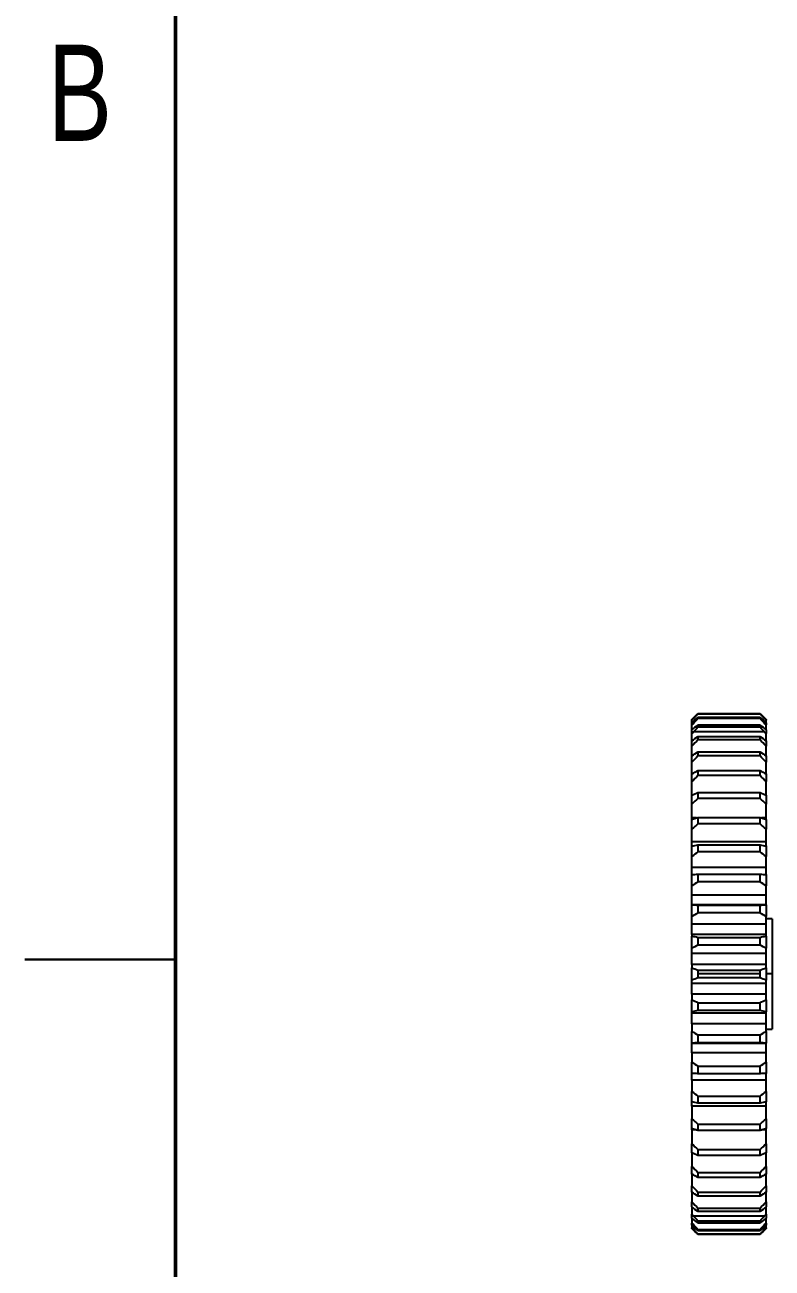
# Model space of a CAD drawing. Header units: inches. Extents: x 0 to 10.9, y 0 to 8.4.
# Drawn here: x 0.125 to 1.987, y 3.48 to 6.579 of the extents above; entities that cross this region are included whole.
import ezdxf

# ---------------------------------------------------------------- set-up
doc = ezdxf.new("R2010")
doc.units = ezdxf.units.IN
doc.header["$MEASUREMENT"] = 0
doc.styles.add('SLDTEXTSTYLE0', font='TXT', dxfattribs={"width": 0.75})

msp = doc.modelspace()

# ---------------------------------------------------------------- linework, layer by layer
at = {"color": 7, "linetype": 'Continuous', "lineweight": 50}
msp.add_line((0.5, 0.5), (0.5, 8), dxfattribs=at)
at = {"color": 7, "linetype": 'Continuous', "lineweight": 25}
for p, q in [((1.7871, 4.8462), (1.7871, 4.8481)), ((1.7871, 4.84), (1.7871, 4.8462)), ((1.7871, 4.8343), (1.7871, 4.84)), ((1.8021, 4.8628), (1.8021, 4.8616)), ((1.8021, 4.8628), (1.9571, 4.8628)), ((1.9571, 4.8616), (1.8021, 4.8616)), ((1.8021, 4.8539), (1.8021, 4.8501)), ((1.8021, 4.8539), (1.9571, 4.8539)), ((1.9571, 4.8501), (1.8021, 4.8501)), ((1.8021, 4.8348), (1.8021, 4.8286)), ((1.8021, 4.8348), (1.9571, 4.8348)), ((1.9571, 4.8616), (1.9571, 4.8628)), ((1.9571, 4.8501), (1.9571, 4.8539)), ((1.9571, 4.8286), (1.9571, 4.8348)), ((1.9721, 4.8481), (1.9721, 4.8462)), ((1.9721, 4.84), (1.9721, 4.8462)), ((1.9721, 4.84), (1.9721, 4.8343)), ((1.7871, 4.822), (1.7871, 4.8343)), ((1.7871, 4.8127), (1.7871, 4.822)), ((1.7871, 4.7943), (1.7871, 4.8127)), ((1.9677, 4.8174), (1.7916, 4.8174)), ((1.9571, 4.8286), (1.8021, 4.8286)), ((1.8021, 4.8059), (1.8021, 4.7974)), ((1.8021, 4.8059), (1.9571, 4.8059)), ((1.9571, 4.7974), (1.9571, 4.8059)), ((1.9721, 4.822), (1.9721, 4.8343)), ((1.9721, 4.822), (1.9721, 4.8127)), ((1.9721, 4.7943), (1.9721, 4.8127)), ((1.7871, 4.7816), (1.7871, 4.7944)), ((1.7871, 4.7575), (1.7871, 4.7816)), ((1.9571, 4.7974), (1.8021, 4.7974)), ((1.9721, 4.7944), (1.9721, 4.7816)), ((1.9721, 4.7575), (1.9721, 4.7816)), ((1.7871, 4.7415), (1.7871, 4.7576)), ((1.7871, 4.7121), (1.7871, 4.7415)), ((1.8021, 4.7676), (1.8021, 4.757)), ((1.8021, 4.7676), (1.9571, 4.7676)), ((1.9571, 4.757), (1.8021, 4.757)), ((1.9571, 4.757), (1.9571, 4.7676)), ((1.9721, 4.7576), (1.9721, 4.7415)), ((1.9721, 4.7121), (1.9721, 4.7415)), ((1.7871, 4.6931), (1.7871, 4.7123)), ((1.8021, 4.7207), (1.8021, 4.708)), ((1.8021, 4.7207), (1.9571, 4.7207)), ((1.9571, 4.708), (1.9571, 4.7207)), ((1.9721, 4.7123), (1.9721, 4.6931)), ((1.7871, 4.659), (1.7871, 4.6931)), ((1.9571, 4.708), (1.8021, 4.708)), ((1.9721, 4.659), (1.9721, 4.6931)), ((1.7871, 4.6372), (1.7871, 4.6591)), ((1.8021, 4.6657), (1.8021, 4.6513)), ((1.8021, 4.6657), (1.9571, 4.6657)), ((1.9571, 4.6513), (1.8021, 4.6513)), ((1.9571, 4.6513), (1.9571, 4.6657)), ((1.9721, 4.6591), (1.9721, 4.6372)), ((1.7871, 4.6025), (1.7871, 4.6372)), ((1.9721, 4.6025), (1.9721, 4.6372)), ((1.7983, 4.6025), (1.7871, 4.6025)), ((1.7871, 4.5989), (1.7871, 4.6025)), ((1.7871, 4.5745), (1.7871, 4.5989)), ((1.8021, 4.6036), (1.8021, 4.5876)), ((1.8021, 4.6036), (1.9571, 4.6036)), ((1.9571, 4.5876), (1.8021, 4.5876)), ((1.9571, 4.5876), (1.9571, 4.6036)), ((1.9721, 4.6025), (1.961, 4.6025)), ((1.9721, 4.5989), (1.9721, 4.6025)), ((1.9721, 4.5989), (1.9721, 4.5745)), ((1.7871, 4.5431), (1.7871, 4.5745)), ((1.9721, 4.5431), (1.9721, 4.5745)), ((1.9721, 4.5431), (1.7871, 4.5431)), ((1.7871, 4.5327), (1.7871, 4.5431)), ((1.7871, 4.5062), (1.7871, 4.5326)), ((1.8021, 4.5354), (1.8021, 4.518)), ((1.8021, 4.5354), (1.9571, 4.5354)), ((1.9571, 4.518), (1.9571, 4.5354)), ((1.9721, 4.5327), (1.9721, 4.5431)), ((1.9721, 4.5326), (1.9721, 4.5062)), ((1.7871, 4.4786), (1.7871, 4.5062)), ((1.9571, 4.518), (1.8021, 4.518)), ((1.9721, 4.4786), (1.9721, 4.5062)), ((1.9721, 4.4786), (1.7871, 4.4786)), ((1.7871, 4.4613), (1.7871, 4.4786)), ((1.9721, 4.4613), (1.9721, 4.4786)), ((1.7871, 4.4333), (1.7871, 4.4613)), ((1.7871, 4.4099), (1.7871, 4.4333)), ((1.8021, 4.4621), (1.8021, 4.4436)), ((1.8021, 4.4621), (1.9571, 4.4621)), ((1.9571, 4.4436), (1.8021, 4.4436)), ((1.9571, 4.4436), (1.9571, 4.4621)), ((1.9721, 4.4613), (1.9721, 4.4333)), ((1.9721, 4.4099), (1.9721, 4.4333)), ((1.9721, 4.4099), (1.7871, 4.4099)), ((1.7871, 4.3863), (1.7871, 4.4099)), ((1.9721, 4.3863), (1.9721, 4.4099)), ((1.9721, 4.3863), (1.7871, 4.3863)), ((1.7871, 4.3863), (1.7871, 4.386)), ((1.7871, 4.3569), (1.7871, 4.386)), ((1.8021, 4.3848), (1.8021, 4.3656)), ((1.8021, 4.3848), (1.9571, 4.3848)), ((1.9571, 4.3656), (1.9571, 4.3848)), ((1.9721, 4.386), (1.9721, 4.3863)), ((1.9721, 4.386), (1.9721, 4.3569)), ((1.7871, 4.3381), (1.7871, 4.3569)), ((1.9571, 4.3656), (1.8021, 4.3656)), ((1.9721, 4.3381), (1.9721, 4.3569)), ((1.9871, 4.3511), (1.9721, 4.3511)), ((1.9871, 4.3511), (1.9871, 4.2136)), ((1.9721, 4.3381), (1.7871, 4.3381)), ((1.7871, 4.3117), (1.7871, 4.3381)), ((1.7871, 4.3117), (1.7871, 4.3081)), ((1.9721, 4.3117), (1.7871, 4.3117)), ((1.7871, 4.2782), (1.7871, 4.3081)), ((1.9721, 4.3117), (1.9721, 4.3381)), ((1.9721, 4.3081), (1.9721, 4.3117)), ((1.9721, 4.3081), (1.9721, 4.2782)), ((1.7871, 4.2643), (1.7871, 4.2782)), ((1.8021, 4.3049), (1.8021, 4.2852)), ((1.8021, 4.3049), (1.9571, 4.3049)), ((1.9571, 4.2852), (1.8021, 4.2852)), ((1.9571, 4.2852), (1.9571, 4.3049)), ((1.9721, 4.2643), (1.9721, 4.2782)), ((0.125, 4.25), (0.5, 4.25)), ((0.5, 4.25), (0.125, 4.25)), ((1.9721, 4.2643), (1.7871, 4.2643)), ((1.7871, 4.2375), (1.7871, 4.2643)), ((1.9721, 4.2375), (1.9721, 4.2643)), ((1.7871, 4.2375), (1.7871, 4.2286)), ((1.9721, 4.2375), (1.7871, 4.2375)), ((1.7871, 4.1985), (1.7871, 4.2286)), ((1.8021, 4.2235), (1.8021, 4.2136)), ((1.8021, 4.2235), (1.9571, 4.2235)), ((1.9571, 4.2136), (1.9571, 4.2235)), ((1.9721, 4.2286), (1.9721, 4.2375)), ((1.9721, 4.2286), (1.9721, 4.1985)), ((1.7871, 4.1897), (1.7871, 4.1985)), ((1.9721, 4.1897), (1.7871, 4.1897)), ((1.7871, 4.1629), (1.7871, 4.1897)), ((1.8021, 4.2136), (1.8021, 4.2037)), ((1.9571, 4.2136), (1.8021, 4.2136)), ((1.9571, 4.2037), (1.8021, 4.2037)), ((1.9571, 4.2037), (1.9571, 4.2136)), ((1.9871, 4.2136), (1.9721, 4.2136)), ((1.9721, 4.1897), (1.9721, 4.1985)), ((1.9721, 4.1629), (1.9721, 4.1897)), ((1.9871, 4.2136), (1.9871, 4.0761)), ((1.7871, 4.1629), (1.7871, 4.1489)), ((1.9721, 4.1629), (1.7871, 4.1629)), ((1.9721, 4.1489), (1.9721, 4.1629)), ((1.7871, 4.1191), (1.7871, 4.1489)), ((1.8021, 4.142), (1.9571, 4.142)), ((1.8021, 4.142), (1.8021, 4.1223)), ((1.9571, 4.1223), (1.8021, 4.1223)), ((1.9571, 4.1223), (1.9571, 4.142)), ((1.9721, 4.1489), (1.9721, 4.1191)), ((1.7871, 4.1155), (1.7871, 4.1191)), ((1.9721, 4.1155), (1.7871, 4.1155)), ((1.7871, 4.0891), (1.7871, 4.1155)), ((1.9721, 4.1155), (1.9721, 4.1191)), ((1.9721, 4.0891), (1.9721, 4.1155)), ((1.9721, 4.0891), (1.7871, 4.0891)), ((1.7871, 4.0891), (1.7871, 4.0703)), ((1.7871, 4.0411), (1.7871, 4.0703)), ((1.8021, 4.0616), (1.8021, 4.0423)), ((1.8021, 4.0616), (1.9571, 4.0616)), ((1.9571, 4.0423), (1.9571, 4.0616)), ((1.9721, 4.0703), (1.9721, 4.0891)), ((1.9721, 4.0761), (1.9871, 4.0761)), ((1.9721, 4.0703), (1.9721, 4.0411)), ((1.7871, 4.0409), (1.7871, 4.0411)), ((1.7871, 4.0409), (1.9721, 4.0409)), ((1.7871, 4.0173), (1.7871, 4.0409)), ((1.9571, 4.0423), (1.8021, 4.0423)), ((1.9721, 4.0409), (1.9721, 4.0411)), ((1.9721, 4.0173), (1.9721, 4.0409)), ((1.9721, 4.0173), (1.7871, 4.0173)), ((1.7871, 4.0173), (1.7871, 3.9939)), ((1.9721, 3.9939), (1.9721, 4.0173)), ((1.7871, 3.9659), (1.7871, 3.9939)), ((1.8021, 3.9835), (1.8021, 3.9651)), ((1.8021, 3.9835), (1.9571, 3.9835)), ((1.9571, 3.9651), (1.9571, 3.9835)), ((1.9721, 3.9939), (1.9721, 3.9659)), ((1.7871, 3.9486), (1.7871, 3.9658)), ((1.9721, 3.9486), (1.7871, 3.9486)), ((1.7871, 3.9486), (1.7871, 3.9209)), ((1.9571, 3.9651), (1.8021, 3.9651)), ((1.9721, 3.9486), (1.9721, 3.9658)), ((1.9721, 3.9209), (1.9721, 3.9486)), ((1.7871, 3.8946), (1.7871, 3.9209)), ((1.8021, 3.9092), (1.8021, 3.8918)), ((1.8021, 3.9092), (1.9571, 3.9092)), ((1.9571, 3.8918), (1.9571, 3.9092)), ((1.9721, 3.9209), (1.9721, 3.8946)), ((1.7871, 3.884), (1.7871, 3.8945)), ((1.9721, 3.884), (1.7871, 3.884)), ((1.7871, 3.884), (1.7871, 3.8526)), ((1.9571, 3.8918), (1.8021, 3.8918)), ((1.9721, 3.884), (1.9721, 3.8945)), ((1.9721, 3.8526), (1.9721, 3.884)), ((1.7871, 3.8283), (1.7871, 3.8526)), ((1.9721, 3.8526), (1.9721, 3.8283)), ((1.7871, 3.8247), (1.7871, 3.8282)), ((1.7983, 3.8247), (1.7871, 3.8247)), ((1.7871, 3.8247), (1.7871, 3.79)), ((1.8021, 3.8396), (1.8021, 3.8235)), ((1.8021, 3.8396), (1.9571, 3.8396)), ((1.9571, 3.8235), (1.8021, 3.8235)), ((1.9571, 3.8235), (1.9571, 3.8396)), ((1.9721, 3.8247), (1.961, 3.8247)), ((1.9721, 3.8247), (1.9721, 3.8282)), ((1.9721, 3.79), (1.9721, 3.8247)), ((1.7871, 3.768), (1.7871, 3.79)), ((1.9721, 3.79), (1.9721, 3.768)), ((1.7871, 3.7682), (1.7871, 3.734)), ((1.8021, 3.7759), (1.9571, 3.7759)), ((1.8021, 3.7759), (1.8021, 3.7614)), ((1.9571, 3.7614), (1.8021, 3.7614)), ((1.9571, 3.7614), (1.9571, 3.7759)), ((1.9721, 3.734), (1.9721, 3.7681)), ((1.7871, 3.7149), (1.7871, 3.734)), ((1.8021, 3.7191), (1.8021, 3.7065)), ((1.8021, 3.7191), (1.9571, 3.7191)), ((1.9571, 3.7065), (1.9571, 3.7191)), ((1.9721, 3.734), (1.9721, 3.7149)), ((1.7871, 3.7151), (1.7871, 3.6856)), ((1.9571, 3.7065), (1.8021, 3.7065)), ((1.9721, 3.6856), (1.9721, 3.7149)), ((1.7871, 3.6695), (1.7871, 3.6856)), ((1.7871, 3.6697), (1.7871, 3.6456)), ((1.8021, 3.6701), (1.8021, 3.6595)), ((1.8021, 3.6701), (1.9571, 3.6701)), ((1.9571, 3.6595), (1.8021, 3.6595)), ((1.9571, 3.6595), (1.9571, 3.6701)), ((1.9721, 3.6856), (1.9721, 3.6695)), ((1.9721, 3.6456), (1.9721, 3.6696)), ((1.7871, 3.6328), (1.7871, 3.6456)), ((1.7871, 3.6328), (1.7871, 3.6145)), ((1.8021, 3.6297), (1.8021, 3.6213)), ((1.8021, 3.6297), (1.9571, 3.6297)), ((1.9571, 3.6213), (1.9571, 3.6297)), ((1.9721, 3.6456), (1.9721, 3.6328)), ((1.9721, 3.6145), (1.9721, 3.6328)), ((1.7871, 3.6052), (1.7871, 3.6145)), ((1.7871, 3.6052), (1.7871, 3.5928)), ((1.9677, 3.6098), (1.7916, 3.6098)), ((1.9571, 3.6213), (1.8021, 3.6213)), ((1.8021, 3.5985), (1.8021, 3.5924)), ((1.8021, 3.5985), (1.9571, 3.5985)), ((1.9571, 3.5924), (1.9571, 3.5985)), ((1.9721, 3.6145), (1.9721, 3.6052)), ((1.9721, 3.5928), (1.9721, 3.6052)), ((1.7871, 3.5872), (1.7871, 3.5928)), ((1.7871, 3.5872), (1.7871, 3.581)), ((1.7871, 3.5791), (1.7871, 3.581)), ((1.9571, 3.5924), (1.8021, 3.5924)), ((1.8021, 3.577), (1.9571, 3.577)), ((1.8021, 3.577), (1.8021, 3.5733)), ((1.9571, 3.5733), (1.8021, 3.5733)), ((1.8021, 3.5656), (1.9571, 3.5656)), ((1.8021, 3.5656), (1.8021, 3.5643)), ((1.9571, 3.5643), (1.8021, 3.5643)), ((1.9571, 3.5733), (1.9571, 3.577)), ((1.9571, 3.5643), (1.9571, 3.5656)), ((1.9721, 3.5928), (1.9721, 3.5872)), ((1.9721, 3.581), (1.9721, 3.5871)), ((1.9721, 3.581), (1.9721, 3.5791))]:
    msp.add_line(p, q, dxfattribs=at)
for points in [[(1.7871, 4.8481), (1.7922, 4.8531), (1.7972, 4.858), (1.8021, 4.8628)], [(1.8021, 4.8616), (1.7972, 4.8565), (1.7922, 4.8514), (1.7871, 4.8462)], [(1.7871, 4.84), (1.7922, 4.8447), (1.7972, 4.8493), (1.8021, 4.8539)], [(1.8021, 4.8501), (1.7972, 4.8449), (1.7922, 4.8396), (1.7871, 4.8343)], [(1.7871, 4.822), (1.7922, 4.8263), (1.7972, 4.8306), (1.8021, 4.8348)], [(1.9571, 4.8628), (1.9621, 4.858), (1.9671, 4.8531), (1.9721, 4.8481)], [(1.9721, 4.8462), (1.9671, 4.8514), (1.9621, 4.8565), (1.9571, 4.8616)], [(1.9571, 4.8539), (1.9621, 4.8493), (1.9671, 4.8447), (1.9721, 4.84)], [(1.9721, 4.8343), (1.9671, 4.8396), (1.9621, 4.8449), (1.9571, 4.8501)], [(1.9571, 4.8348), (1.9621, 4.8306), (1.9671, 4.8263), (1.9721, 4.822)], [(1.7916, 4.8174), (1.7901, 4.8158), (1.7886, 4.8142), (1.7871, 4.8127)], [(1.7871, 4.7944), (1.7922, 4.7983), (1.7972, 4.8021), (1.8021, 4.8059)], [(1.8021, 4.8286), (1.7986, 4.8249), (1.7951, 4.8211), (1.7916, 4.8174)], [(1.9677, 4.8174), (1.9641, 4.8211), (1.9606, 4.8249), (1.9571, 4.8286)], [(1.9571, 4.8059), (1.9621, 4.8021), (1.9671, 4.7983), (1.9721, 4.7944)], [(1.9721, 4.8127), (1.9706, 4.8142), (1.9692, 4.8158), (1.9677, 4.8174)], [(1.8021, 4.7974), (1.7972, 4.7921), (1.7922, 4.7868), (1.7871, 4.7816)], [(1.9721, 4.7816), (1.9671, 4.7868), (1.9621, 4.7921), (1.9571, 4.7974)], [(1.7871, 4.7576), (1.7922, 4.7611), (1.7972, 4.7644), (1.8021, 4.7676)], [(1.8021, 4.757), (1.7972, 4.7518), (1.7922, 4.7466), (1.7871, 4.7415)], [(1.9571, 4.7676), (1.9621, 4.7644), (1.9671, 4.7611), (1.9721, 4.7576)], [(1.9721, 4.7415), (1.9671, 4.7466), (1.9621, 4.7518), (1.9571, 4.757)], [(1.7871, 4.7123), (1.7922, 4.7152), (1.7972, 4.718), (1.8021, 4.7207)], [(1.9571, 4.7207), (1.9621, 4.718), (1.9671, 4.7152), (1.9721, 4.7123)], [(1.8021, 4.708), (1.7972, 4.703), (1.7922, 4.698), (1.7871, 4.6931)], [(1.9721, 4.6931), (1.9671, 4.698), (1.9621, 4.703), (1.9571, 4.708)], [(1.7871, 4.6591), (1.7922, 4.6615), (1.7972, 4.6637), (1.8021, 4.6657)], [(1.8021, 4.6513), (1.7972, 4.6465), (1.7922, 4.6418), (1.7871, 4.6372)], [(1.9571, 4.6657), (1.9621, 4.6637), (1.9671, 4.6615), (1.9721, 4.6591)], [(1.9721, 4.6372), (1.9671, 4.6418), (1.9621, 4.6465), (1.9571, 4.6513)], [(1.7871, 4.5989), (1.7922, 4.6006), (1.7972, 4.6022), (1.8021, 4.6036)], [(1.8021, 4.5876), (1.7972, 4.5831), (1.7922, 4.5788), (1.7871, 4.5745)], [(1.9571, 4.6036), (1.9621, 4.6022), (1.9671, 4.6006), (1.9721, 4.5989)], [(1.9721, 4.5745), (1.9671, 4.5788), (1.9621, 4.5831), (1.9571, 4.5876)], [(1.7871, 4.5326), (1.7922, 4.5337), (1.7972, 4.5346), (1.8021, 4.5354)], [(1.9571, 4.5354), (1.9621, 4.5346), (1.9671, 4.5337), (1.9721, 4.5326)], [(1.8021, 4.518), (1.7972, 4.5139), (1.7922, 4.51), (1.7871, 4.5062)], [(1.9721, 4.5062), (1.9671, 4.51), (1.9621, 4.5139), (1.9571, 4.518)], [(1.7871, 4.4613), (1.7922, 4.4617), (1.7972, 4.462), (1.8021, 4.4621)], [(1.8021, 4.4436), (1.7972, 4.44), (1.7922, 4.4366), (1.7871, 4.4333)], [(1.9571, 4.4621), (1.9621, 4.462), (1.9671, 4.4617), (1.9721, 4.4613)], [(1.9721, 4.4333), (1.9671, 4.4366), (1.9621, 4.44), (1.9571, 4.4436)], [(1.7871, 4.386), (1.7922, 4.3858), (1.7972, 4.3854), (1.8021, 4.3848)], [(1.9571, 4.3848), (1.9621, 4.3854), (1.9671, 4.3858), (1.9721, 4.386)], [(1.8021, 4.3656), (1.7972, 4.3625), (1.7922, 4.3596), (1.7871, 4.3569)], [(1.9721, 4.3569), (1.9671, 4.3596), (1.9621, 4.3625), (1.9571, 4.3656)], [(1.7871, 4.3081), (1.7922, 4.3072), (1.7972, 4.3061), (1.8021, 4.3049)], [(1.9571, 4.3049), (1.9621, 4.3061), (1.9671, 4.3072), (1.9721, 4.3081)], [(1.8021, 4.2852), (1.7972, 4.2827), (1.7922, 4.2804), (1.7871, 4.2782)], [(1.9721, 4.2782), (1.9671, 4.2804), (1.9621, 4.2827), (1.9571, 4.2852)], [(1.7871, 4.2286), (1.7922, 4.2271), (1.7972, 4.2254), (1.8021, 4.2235)], [(1.9571, 4.2235), (1.9621, 4.2254), (1.9671, 4.2271), (1.9721, 4.2286)], [(1.8021, 4.2037), (1.7972, 4.2018), (1.7922, 4.2001), (1.7871, 4.1985)], [(1.9721, 4.1985), (1.9671, 4.2001), (1.9621, 4.2018), (1.9571, 4.2037)], [(1.7871, 4.1489), (1.7922, 4.1468), (1.7972, 4.1445), (1.8021, 4.142)], [(1.8021, 4.1223), (1.7972, 4.121), (1.7922, 4.12), (1.7871, 4.1191)], [(1.9571, 4.142), (1.9621, 4.1445), (1.9671, 4.1468), (1.9721, 4.1489)], [(1.9721, 4.1191), (1.9671, 4.12), (1.9621, 4.121), (1.9571, 4.1223)], [(1.7871, 4.0703), (1.7922, 4.0675), (1.7972, 4.0646), (1.8021, 4.0616)], [(1.9571, 4.0616), (1.9621, 4.0646), (1.9671, 4.0675), (1.9721, 4.0703)], [(1.8021, 4.0423), (1.7972, 4.0418), (1.7922, 4.0414), (1.7871, 4.0411)], [(1.9721, 4.0411), (1.9671, 4.0414), (1.9621, 4.0418), (1.9571, 4.0423)], [(1.7871, 3.9939), (1.7922, 3.9906), (1.7972, 3.9871), (1.8021, 3.9835)], [(1.9571, 3.9835), (1.9621, 3.9871), (1.9671, 3.9906), (1.9721, 3.9939)], [(1.8021, 3.9651), (1.7972, 3.9652), (1.7922, 3.9655), (1.7871, 3.9659)], [(1.9721, 3.9659), (1.9671, 3.9655), (1.9621, 3.9652), (1.9571, 3.9651)], [(1.7871, 3.9209), (1.7922, 3.9171), (1.7972, 3.9132), (1.8021, 3.9092)], [(1.9571, 3.9092), (1.9621, 3.9132), (1.9671, 3.9171), (1.9721, 3.9209)], [(1.8021, 3.8918), (1.7972, 3.8925), (1.7922, 3.8935), (1.7871, 3.8946)], [(1.9721, 3.8946), (1.9671, 3.8935), (1.9621, 3.8925), (1.9571, 3.8918)], [(1.7871, 3.8526), (1.7922, 3.8484), (1.7972, 3.844), (1.8021, 3.8396)], [(1.9571, 3.8396), (1.9621, 3.844), (1.9671, 3.8484), (1.9721, 3.8526)], [(1.8021, 3.8235), (1.7972, 3.825), (1.7922, 3.8265), (1.7871, 3.8283)], [(1.9721, 3.8283), (1.9671, 3.8265), (1.9621, 3.825), (1.9571, 3.8235)], [(1.7871, 3.79), (1.7922, 3.7854), (1.7972, 3.7807), (1.8021, 3.7759)], [(1.9571, 3.7759), (1.9621, 3.7807), (1.9671, 3.7854), (1.9721, 3.79)], [(1.8021, 3.7614), (1.7972, 3.7635), (1.7922, 3.7657), (1.7871, 3.768)], [(1.9721, 3.768), (1.9671, 3.7657), (1.9621, 3.7635), (1.9571, 3.7614)], [(1.7871, 3.734), (1.7922, 3.7291), (1.7972, 3.7242), (1.8021, 3.7191)], [(1.9571, 3.7191), (1.9621, 3.7242), (1.9671, 3.7291), (1.9721, 3.734)], [(1.8021, 3.7065), (1.7972, 3.7091), (1.7922, 3.7119), (1.7871, 3.7149)], [(1.9721, 3.7149), (1.9671, 3.7119), (1.9621, 3.7091), (1.9571, 3.7065)], [(1.7871, 3.6856), (1.7922, 3.6805), (1.7972, 3.6754), (1.8021, 3.6701)], [(1.8021, 3.6595), (1.7972, 3.6627), (1.7922, 3.6661), (1.7871, 3.6695)], [(1.9571, 3.6701), (1.9621, 3.6754), (1.9671, 3.6805), (1.9721, 3.6856)], [(1.9721, 3.6695), (1.9671, 3.6661), (1.9621, 3.6627), (1.9571, 3.6595)], [(1.7871, 3.6456), (1.7922, 3.6403), (1.7972, 3.6351), (1.8021, 3.6297)], [(1.8021, 3.6213), (1.7972, 3.625), (1.7922, 3.6288), (1.7871, 3.6328)], [(1.9571, 3.6297), (1.9621, 3.6351), (1.9671, 3.6403), (1.9721, 3.6456)], [(1.9721, 3.6328), (1.9671, 3.6288), (1.9621, 3.625), (1.9571, 3.6213)], [(1.7871, 3.6145), (1.7886, 3.6129), (1.7901, 3.6113), (1.7916, 3.6098)], [(1.8021, 3.5924), (1.7972, 3.5966), (1.7922, 3.6008), (1.7871, 3.6052)], [(1.7916, 3.6098), (1.7951, 3.606), (1.7986, 3.6023), (1.8021, 3.5985)], [(1.9571, 3.5985), (1.9606, 3.6023), (1.9641, 3.606), (1.9677, 3.6098)], [(1.9721, 3.6052), (1.9671, 3.6008), (1.9621, 3.5966), (1.9571, 3.5924)], [(1.9677, 3.6098), (1.9692, 3.6113), (1.9706, 3.6129), (1.9721, 3.6145)], [(1.7871, 3.5928), (1.7922, 3.5876), (1.7972, 3.5823), (1.8021, 3.577)], [(1.8021, 3.5733), (1.7972, 3.5779), (1.7922, 3.5825), (1.7871, 3.5872)], [(1.7871, 3.581), (1.7922, 3.5758), (1.7972, 3.5707), (1.8021, 3.5656)], [(1.8021, 3.5643), (1.7972, 3.5692), (1.7922, 3.5741), (1.7871, 3.5791)], [(1.9571, 3.577), (1.9621, 3.5823), (1.9671, 3.5876), (1.9721, 3.5928)], [(1.9721, 3.5872), (1.9671, 3.5825), (1.9621, 3.5779), (1.9571, 3.5733)], [(1.9571, 3.5656), (1.9621, 3.5707), (1.9671, 3.5758), (1.9721, 3.581)], [(1.9721, 3.5791), (1.9671, 3.5741), (1.9621, 3.5692), (1.9571, 3.5643)]]:
    msp.add_open_spline(points, degree=3, dxfattribs=at)

# ---------------------------------------------------------------- texts
at = {"color": 7, "linetype": 'Continuous', "lineweight": 0, "insert": (0.2619, 6.5302), "char_height": 0.24, "attachment_point": 2, "style": 'SLDTEXTSTYLE0'}
msp.add_mtext('B', dxfattribs=at)

doc.saveas('drawing.dxf')
